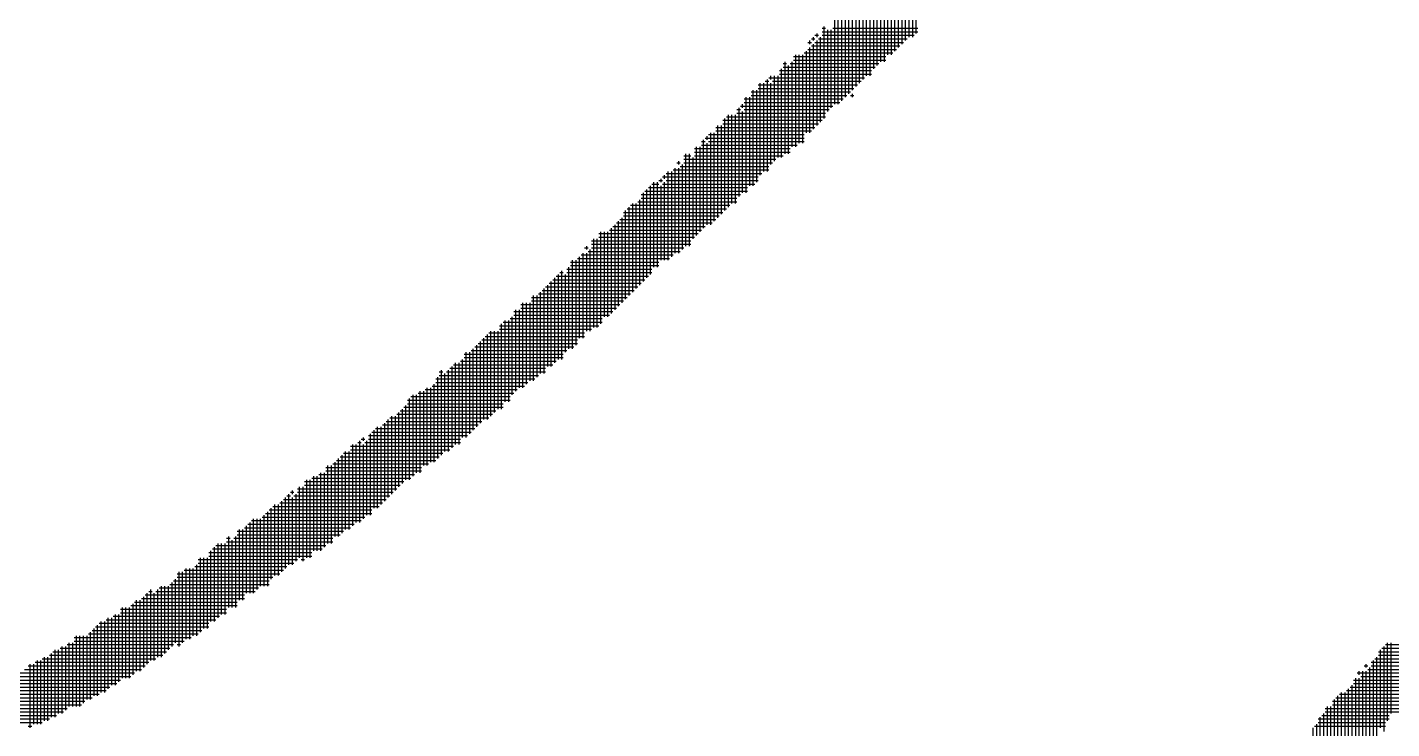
# Model space of a CAD drawing. Header units: feet. Extents: x 0 to 504600, y 0 to 356400.
# Drawn here: x 341419 to 343216, y 16870 to 17794 of the extents above; entities that cross this region are included whole.
import ezdxf

# ---------------------------------------------------------------- set-up
doc = ezdxf.new("R2010")
doc.units = ezdxf.units.FT
doc.header["$LTSCALE"] = 600
doc.header["$MEASUREMENT"] = 0
doc.layers.add('CX-COMM', color=3, linetype='CONTINUOUS')

msp = doc.modelspace()

# ---------------------------------------------------------------- linework, layer by layer
at = {"layer": 'CX-COMM'}
for p, q in [((342584.5, 17916.6), (342584.5, 17781.3)), ((342589.2, 17916.6), (342589.2, 17786)), ((342570.5, 17893.3), (342570.5, 17772)), ((342575.2, 17902.6), (342575.2, 17776.6)), ((342579.9, 17907.3), (342579.9, 17781.3)), ((342551.9, 17879.3), (342551.9, 17758)), ((342556.5, 17879.3), (342556.5, 17758)), ((342561.2, 17888.6), (342561.2, 17762.6)), ((342565.9, 17888.6), (342565.9, 17767.3)), ((342533.2, 17860.6), (342533.2, 17739.3)), ((342537.9, 17865.3), (342537.9, 17744)), ((342542.5, 17860.6), (342542.5, 17748.7)), ((342547.2, 17865.3), (342547.2, 17748.7)), ((342514.6, 17837.3), (342514.6, 17720.7)), ((342519.2, 17842), (342519.2, 17725.3)), ((342523.9, 17842), (342523.9, 17730)), ((342528.6, 17846.6), (342528.6, 17730)), ((342495.9, 17823.3), (342495.9, 17702)), ((342500.6, 17832.6), (342500.6, 17706.7)), ((342505.2, 17828), (342505.2, 17711.3)), ((342509.9, 17832.6), (342509.9, 17716)), ((342481.9, 17804.6), (342481.9, 17692.7)), ((342486.6, 17814), (342486.6, 17692.7)), ((342491.2, 17818.6), (342491.2, 17697.3)), ((342456.2, 17783.6), (342460.9, 17783.6)), ((342458.6, 17786), (342458.6, 17781.3)), ((342465.6, 17793), (342470.2, 17793)), ((342465.6, 17788.3), (342591.5, 17788.3)), ((342465.6, 17783.6), (342586.9, 17783.6)), ((342467.9, 17795.3), (342467.9, 17674)), ((342472.6, 17790.6), (342472.6, 17683.3)), ((342477.2, 17790.6), (342477.2, 17688)), ((342479.6, 17793), (342591.5, 17793)), ((342446.9, 17774.3), (342451.6, 17774.3)), ((342446.9, 17765), (342563.5, 17765)), ((342449.2, 17776.6), (342449.2, 17772)), ((342449.2, 17767.3), (342449.2, 17655.3)), ((342451.6, 17779), (342456.2, 17779)), ((342451.6, 17769.6), (342568.2, 17769.6)), ((342453.9, 17781.3), (342453.9, 17776.6)), ((342453.9, 17772), (342453.9, 17660)), ((342456.2, 17774.3), (342572.9, 17774.3)), ((342458.6, 17776.6), (342458.6, 17664.7)), ((342460.9, 17779), (342577.5, 17779)), ((342463.2, 17781.3), (342463.2, 17669.3)), ((342416.6, 17748.7), (342416.6, 17627.3)), ((342425.9, 17748.7), (342425.9, 17636.7)), ((342428.2, 17755.6), (342549.5, 17755.6)), ((342428.2, 17751), (342549.5, 17751)), ((342430.6, 17758), (342430.6, 17636.7)), ((342435.2, 17758), (342435.2, 17641.3)), ((342439.9, 17758), (342439.9, 17641.3)), ((342442.2, 17760.3), (342558.9, 17760.3)), ((342444.6, 17762.6), (342444.6, 17655.3)), ((342397.9, 17730), (342397.9, 17725.3)), ((342402.6, 17730), (342402.6, 17618)), ((342407.2, 17730), (342407.2, 17622.7)), ((342409.6, 17737), (342530.9, 17737)), ((342409.6, 17732.3), (342530.9, 17732.3)), ((342411.9, 17739.3), (342411.9, 17622.7)), ((342414.2, 17746.3), (342418.9, 17746.3)), ((342414.2, 17741.7), (342535.5, 17741.7)), ((342421.2, 17744), (342421.2, 17627.3)), ((342423.6, 17746.3), (342540.2, 17746.3)), ((342374.6, 17711.3), (342374.6, 17585.4)), ((342379.3, 17711.3), (342379.3, 17590)), ((342381.6, 17718.3), (342512.2, 17718.3)), ((342381.6, 17713.7), (342507.6, 17713.7)), ((342383.9, 17720.7), (342383.9, 17599.4)), ((342388.6, 17720.7), (342388.6, 17604)), ((342390.9, 17723), (342395.6, 17723)), ((342393.2, 17725.3), (342393.2, 17604)), ((342395.6, 17727.7), (342521.6, 17727.7)), ((342397.9, 17720.7), (342397.9, 17613.3)), ((342400.2, 17723), (342516.9, 17723)), ((342362.9, 17699.7), (342493.6, 17699.7)), ((342362.9, 17695), (342488.9, 17695)), ((342365.3, 17702), (342365.3, 17576)), ((342369.9, 17702), (342369.9, 17585.4)), ((342372.3, 17709), (342502.9, 17709)), ((342372.3, 17704.3), (342498.2, 17704.3)), ((342502.9, 17704.3), (342507.6, 17704.3)), ((342505.2, 17706.7), (342505.2, 17702)), ((342339.6, 17676.3), (342470.2, 17676.3)), ((342341.9, 17678.7), (342341.9, 17557.4)), ((342346.6, 17678.7), (342346.6, 17562)), ((342351.3, 17678.7), (342351.3, 17562)), ((342353.6, 17685.7), (342358.3, 17685.7)), ((342353.6, 17681), (342470.2, 17681)), ((342355.9, 17688), (342355.9, 17571.4)), ((342358.3, 17690.3), (342479.6, 17690.3)), ((342360.6, 17692.7), (342360.6, 17688)), ((342360.6, 17683.3), (342360.6, 17576)), ((342362.9, 17685.7), (342474.9, 17685.7)), ((342325.6, 17662.3), (342456.2, 17662.3)), ((342325.6, 17657.7), (342451.6, 17657.7)), ((342327.9, 17664.7), (342327.9, 17543.4)), ((342332.6, 17664.7), (342332.6, 17548)), ((342334.9, 17671.7), (342465.6, 17671.7)), ((342334.9, 17667), (342460.9, 17667)), ((342337.3, 17674), (342337.3, 17552.7)), ((342306.9, 17643.7), (342311.6, 17643.7)), ((342309.3, 17646), (342309.3, 17529.4)), ((342311.6, 17648.3), (342442.2, 17648.3)), ((342313.9, 17650.7), (342313.9, 17646)), ((342313.9, 17641.3), (342313.9, 17534)), ((342316.3, 17653), (342442.2, 17653)), ((342316.3, 17643.7), (342442.2, 17643.7)), ((342318.6, 17655.3), (342318.6, 17534)), ((342323.3, 17655.3), (342323.3, 17538.7)), ((342283.6, 17625), (342292.9, 17625)), ((342285.9, 17627.3), (342285.9, 17506)), ((342290.6, 17627.3), (342290.6, 17506)), ((342295.3, 17622.7), (342295.3, 17515.4)), ((342297.6, 17634.3), (342423.6, 17634.3)), ((342297.6, 17629.7), (342423.6, 17629.7)), ((342297.6, 17625), (342414.2, 17625)), ((342299.9, 17636.7), (342299.9, 17520)), ((342304.6, 17636.7), (342304.6, 17524.7)), ((342306.9, 17639), (342432.9, 17639)), ((342262.6, 17604), (342262.6, 17487.4)), ((342267.3, 17604), (342267.3, 17492)), ((342269.6, 17606.3), (342395.6, 17606.3)), ((342271.9, 17608.7), (342271.9, 17496.7)), ((342274.3, 17615.7), (342278.9, 17615.7)), ((342276.6, 17618), (342276.6, 17613.3)), ((342276.6, 17608.7), (342276.6, 17496.7)), ((342278.9, 17611), (342395.6, 17611)), ((342281.3, 17613.3), (342281.3, 17501.4)), ((342283.6, 17620.3), (342404.9, 17620.3)), ((342283.6, 17615.7), (342400.2, 17615.7)), ((342239.3, 17585.4), (342239.3, 17468.7)), ((342241.6, 17587.7), (342250.9, 17587.7)), ((342243.9, 17590), (342243.9, 17478)), ((342248.6, 17590), (342248.6, 17478)), ((342250.9, 17592.4), (342255.6, 17592.4)), ((342253.3, 17594.7), (342253.3, 17590)), ((342253.3, 17585.4), (342253.3, 17487.4)), ((342255.6, 17597), (342381.6, 17597)), ((342255.6, 17587.7), (342376.9, 17587.7)), ((342257.9, 17599.4), (342257.9, 17594.7)), ((342257.9, 17590), (342257.9, 17487.4)), ((342260.3, 17601.7), (342386.2, 17601.7)), ((342260.3, 17592.4), (342381.6, 17592.4)), ((342227.6, 17573.7), (342358.3, 17573.7)), ((342227.6, 17569), (342353.6, 17569)), ((342230, 17576), (342230, 17459.4)), ((342232.3, 17578.4), (342367.6, 17578.4)), ((342234.6, 17580.7), (342234.6, 17464)), ((342237, 17583), (342367.6, 17583)), ((342204.3, 17550.4), (342334.9, 17550.4)), ((342206.6, 17552.7), (342206.6, 17436.1)), ((342209, 17555), (342339.6, 17555)), ((342211.3, 17557.4), (342211.3, 17440.7)), ((342213.6, 17559.7), (342344.3, 17559.7)), ((342216, 17562), (342216, 17445.4)), ((342220.6, 17562), (342220.6, 17450.1)), ((342223, 17564.4), (342353.6, 17564.4)), ((342225.3, 17566.7), (342225.3, 17454.7)), ((342190.3, 17531.7), (342311.6, 17531.7)), ((342192.6, 17534), (342192.6, 17422.1)), ((342195, 17536.4), (342320.9, 17536.4)), ((342197.3, 17538.7), (342197.3, 17426.7)), ((342199.6, 17541), (342325.6, 17541)), ((342202, 17543.4), (342202, 17431.4)), ((342204.3, 17545.7), (342330.3, 17545.7)), ((342164.6, 17515.4), (342164.6, 17398.7)), ((342169.3, 17515.4), (342169.3, 17398.7)), ((342171.6, 17522.4), (342302.3, 17522.4)), ((342171.6, 17517.7), (342297.6, 17517.7)), ((342174, 17524.7), (342174, 17403.4)), ((342178.6, 17524.7), (342178.6, 17412.7)), ((342183.3, 17524.7), (342183.3, 17412.7)), ((342185.6, 17527), (342306.9, 17527)), ((342188, 17529.4), (342188, 17417.4)), ((342150.6, 17496.7), (342150.6, 17384.7)), ((342153, 17503.7), (342157.6, 17503.7)), ((342155.3, 17506), (342155.3, 17501.4)), ((342155.3, 17496.7), (342155.3, 17394.1)), ((342157.6, 17499), (342278.9, 17499)), ((342160, 17501.4), (342160, 17394.1)), ((342162.3, 17513), (342292.9, 17513)), ((342162.3, 17508.4), (342292.9, 17508.4)), ((342162.3, 17503.7), (342283.6, 17503.7)), ((342132, 17478), (342132, 17370.7)), ((342134.3, 17485), (342250.9, 17485)), ((342134.3, 17480.4), (342250.9, 17480.4)), ((342136.6, 17487.4), (342136.6, 17370.7)), ((342141.3, 17487.4), (342141.3, 17375.4)), ((342143.6, 17489.7), (342264.9, 17489.7)), ((342146, 17492), (342146, 17384.7)), ((342148.3, 17494.4), (342269.6, 17494.4)), ((342111, 17461.7), (342232.3, 17461.7)), ((342113.3, 17464), (342113.3, 17352.1)), ((342115.6, 17466.4), (342237, 17466.4)), ((342118, 17468.7), (342118, 17356.7)), ((342120.3, 17471), (342125, 17471)), ((342122.6, 17473.4), (342122.6, 17356.7)), ((342127.3, 17468.7), (342127.3, 17366.1)), ((342129.6, 17475.7), (342241.6, 17475.7)), ((342129.6, 17471), (342241.6, 17471)), ((342092.3, 17443.1), (342213.6, 17443.1)), ((342094.6, 17445.4), (342094.6, 17338.1)), ((342097, 17447.7), (342218.3, 17447.7)), ((342099.3, 17450.1), (342099.3, 17338.1)), ((342101.6, 17452.4), (342223, 17452.4)), ((342104, 17454.7), (342104, 17347.4)), ((342106.3, 17457.1), (342227.6, 17457.1)), ((342108.6, 17459.4), (342108.6, 17347.4)), ((342069, 17429.1), (342199.6, 17429.1)), ((342069, 17424.4), (342195, 17424.4)), ((342071.3, 17431.4), (342071.3, 17319.4)), ((342076, 17431.4), (342076, 17324.1)), ((342080.7, 17431.4), (342080.7, 17328.7)), ((342083, 17438.4), (342209, 17438.4)), ((342083, 17433.7), (342204.3, 17433.7)), ((342085.3, 17440.7), (342085.3, 17328.7)), ((342090, 17440.7), (342090, 17333.4)), ((342045.7, 17405.7), (342176.3, 17405.7)), ((342048, 17408.1), (342048, 17300.8)), ((342052.7, 17408.1), (342052.7, 17300.8)), ((342055, 17410.4), (342176.3, 17410.4)), ((342057.3, 17412.7), (342057.3, 17310.1)), ((342059.7, 17419.7), (342190.3, 17419.7)), ((342059.7, 17415.1), (342185.6, 17415.1)), ((342062, 17422.1), (342062, 17314.7)), ((342066.7, 17422.1), (342066.7, 17319.4)), ((342024.7, 17389.4), (342024.7, 17277.4)), ((342027, 17391.7), (342153, 17391.7)), ((342029.3, 17394.1), (342029.3, 17282.1)), ((342034, 17394.1), (342034, 17286.8)), ((342038.7, 17394.1), (342038.7, 17291.4)), ((342041, 17401.1), (342171.6, 17401.1)), ((342041, 17396.4), (342162.3, 17396.4)), ((342043.3, 17403.4), (342043.3, 17291.4)), ((342006, 17370.7), (342006, 17263.4)), ((342008.3, 17373.1), (342139, 17373.1)), ((342010.7, 17375.4), (342010.7, 17268.1)), ((342013, 17377.7), (342143.6, 17377.7)), ((342015.3, 17380.1), (342015.3, 17272.8)), ((342017.7, 17382.4), (342143.6, 17382.4)), ((342020, 17384.7), (342020, 17277.4)), ((342022.3, 17387.1), (342153, 17387.1)), ((341982.7, 17352.1), (341982.7, 17244.8)), ((341987.3, 17352.1), (341987.3, 17244.8)), ((341989.7, 17354.4), (342115.6, 17354.4)), ((341992, 17356.7), (341992, 17254.1)), ((341994.3, 17363.7), (342125, 17363.7)), ((341994.3, 17359.1), (342125, 17359.1)), ((341996.7, 17366.1), (341996.7, 17254.1)), ((342001.3, 17366.1), (342001.3, 17258.8)), ((342003.7, 17368.4), (342129.6, 17368.4)), ((341961.7, 17340.4), (341966.3, 17340.4)), ((341961.7, 17335.7), (342092.3, 17335.7)), ((341964, 17342.7), (341964, 17230.8)), ((341968.7, 17338.1), (341968.7, 17235.4)), ((341971, 17340.4), (342101.6, 17340.4)), ((341973.3, 17342.7), (341973.3, 17235.4)), ((341975.7, 17345.1), (342101.6, 17345.1)), ((341978, 17347.4), (341978, 17240.1)), ((341980.3, 17349.7), (342111, 17349.7)), ((341943, 17317.1), (342064.3, 17317.1)), ((341945.4, 17319.4), (341945.4, 17216.8)), ((341950, 17319.4), (341950, 17221.4)), ((341952.3, 17321.7), (342073.7, 17321.7)), ((341954.7, 17324.1), (341954.7, 17221.4)), ((341957, 17331.1), (342087.7, 17331.1)), ((341957, 17326.4), (342078.3, 17326.4)), ((341959.3, 17333.4), (341959.3, 17226.1)), ((341919.7, 17303.1), (342055, 17303.1)), ((341919.7, 17298.4), (342045.7, 17298.4)), ((341922, 17305.4), (341922, 17198.1)), ((341924.4, 17307.8), (342055, 17307.8)), ((341926.7, 17310.1), (341926.7, 17202.8)), ((341931.4, 17310.1), (341931.4, 17207.4)), ((341933.7, 17312.4), (342059.7, 17312.4)), ((341936, 17314.7), (341936, 17207.4)), ((341940.7, 17314.7), (341940.7, 17216.8)), ((341898.7, 17282.1), (341898.7, 17179.4)), ((341903.4, 17282.1), (341903.4, 17184.1)), ((341905.7, 17284.4), (342031.7, 17284.4)), ((341908, 17286.8), (341908, 17188.8)), ((341910.4, 17289.1), (342036.3, 17289.1)), ((341912.7, 17291.4), (341912.7, 17193.4)), ((341915, 17293.8), (342045.7, 17293.8)), ((341917.4, 17296.1), (341917.4, 17198.1)), ((341875.4, 17263.4), (341875.4, 17160.8)), ((341877.7, 17265.8), (342008.3, 17265.8)), ((341880, 17268.1), (341880, 17160.8)), ((341884.7, 17268.1), (341884.7, 17165.5)), ((341887, 17270.4), (342013, 17270.4)), ((341889.4, 17272.8), (341889.4, 17170.1)), ((341891.7, 17275.1), (342017.7, 17275.1)), ((341894, 17277.4), (341894, 17174.8)), ((341896.4, 17279.8), (342027, 17279.8)), ((341847.4, 17244.8), (341847.4, 17137.5)), ((341852, 17244.8), (341852, 17142.1)), ((341854.4, 17247.1), (341859, 17247.1)), ((341856.7, 17249.4), (341856.7, 17142.1)), ((341859, 17251.8), (341863.7, 17251.8)), ((341861.4, 17254.1), (341861.4, 17249.4)), ((341861.4, 17244.8), (341861.4, 17146.8)), ((341863.7, 17247.1), (341989.7, 17247.1)), ((341866, 17249.4), (341866, 17151.5)), ((341868.4, 17256.4), (341999, 17256.4)), ((341868.4, 17251.8), (341989.7, 17251.8)), ((341870.7, 17258.8), (341870.7, 17151.5)), ((341873, 17261.1), (342003.7, 17261.1)), ((341828.7, 17226.1), (341828.7, 17123.5)), ((341831, 17228.4), (341961.7, 17228.4)), ((341833.4, 17230.8), (341833.4, 17128.1)), ((341835.7, 17233.1), (341966.3, 17233.1)), ((341838, 17235.4), (341838, 17132.8)), ((341842.7, 17235.4), (341842.7, 17132.8)), ((341845, 17242.4), (341980.3, 17242.4)), ((341845, 17237.8), (341975.7, 17237.8)), ((341812.4, 17214.4), (341938.4, 17214.4)), ((341812.4, 17209.8), (341938.4, 17209.8)), ((341814.7, 17216.8), (341814.7, 17114.1)), ((341819.4, 17216.8), (341819.4, 17114.1)), ((341821.7, 17219.1), (341947.7, 17219.1)), ((341824, 17221.4), (341824, 17123.5)), ((341826.4, 17223.8), (341957, 17223.8)), ((341784.4, 17195.8), (341915, 17195.8)), ((341784.4, 17191.1), (341910.4, 17191.1)), ((341786.7, 17198.1), (341786.7, 17095.5)), ((341791.4, 17198.1), (341791.4, 17095.5)), ((341793.7, 17200.4), (341924.4, 17200.4)), ((341796.1, 17202.8), (341796.1, 17104.8)), ((341800.7, 17202.8), (341800.7, 17104.8)), ((341803, 17205.1), (341929, 17205.1)), ((341805.4, 17207.4), (341805.4, 17104.8)), ((341810, 17207.4), (341810, 17109.5)), ((341756.4, 17172.4), (341891.7, 17172.4)), ((341758.7, 17174.8), (341758.7, 17081.5)), ((341761.1, 17177.1), (341765.7, 17177.1)), ((341763.4, 17179.4), (341763.4, 17086.1)), ((341765.7, 17181.8), (341770.4, 17181.8)), ((341768.1, 17184.1), (341768.1, 17179.4)), ((341768.1, 17174.8), (341768.1, 17086.1)), ((341770.4, 17177.1), (341896.4, 17177.1)), ((341772.7, 17179.4), (341772.7, 17090.8)), ((341775.1, 17186.4), (341905.7, 17186.4)), ((341775.1, 17181.8), (341901, 17181.8)), ((341777.4, 17188.8), (341777.4, 17095.5)), ((341782.1, 17188.8), (341782.1, 17090.8)), ((341735.4, 17156.1), (341735.4, 17058.1)), ((341737.7, 17158.5), (341873, 17158.5)), ((341740.1, 17160.8), (341740.1, 17067.5)), ((341742.4, 17163.1), (341882.4, 17163.1)), ((341744.7, 17165.5), (341744.7, 17072.1)), ((341749.4, 17165.5), (341749.4, 17072.1)), ((341751.7, 17167.8), (341887, 17167.8)), ((341754.1, 17170.1), (341754.1, 17076.8)), ((341707.4, 17137.5), (341707.4, 17048.8)), ((341709.7, 17139.8), (341849.7, 17139.8)), ((341712.1, 17142.1), (341712.1, 17048.8)), ((341714.4, 17144.5), (341859, 17144.5)), ((341716.7, 17146.8), (341716.7, 17048.8)), ((341721.4, 17146.8), (341721.4, 17053.5)), ((341726.1, 17146.8), (341726.1, 17058.1)), ((341728.4, 17149.1), (341863.7, 17149.1)), ((341730.7, 17151.5), (341730.7, 17058.1)), ((341733.1, 17153.8), (341873, 17153.8)), ((341681.7, 17121.1), (341686.4, 17121.1)), ((341684.1, 17123.5), (341684.1, 17030.1)), ((341688.7, 17118.8), (341688.7, 17030.1)), ((341691.1, 17121.1), (341821.7, 17121.1)), ((341693.4, 17123.5), (341693.4, 17030.1)), ((341695.7, 17130.5), (341835.7, 17130.5)), ((341695.7, 17125.8), (341831, 17125.8)), ((341698.1, 17132.8), (341698.1, 17039.5)), ((341702.7, 17132.8), (341702.7, 17039.5)), ((341705.1, 17135.1), (341845, 17135.1)), ((341658.4, 17102.5), (341793.7, 17102.5)), ((341660.7, 17104.8), (341660.7, 17011.5)), ((341663.1, 17107.1), (341807.7, 17107.1)), ((341665.4, 17109.5), (341665.4, 17011.5)), ((341667.7, 17111.8), (341812.4, 17111.8)), ((341670.1, 17114.1), (341670.1, 17016.2)), ((341674.7, 17114.1), (341674.7, 17020.8)), ((341679.4, 17114.1), (341679.4, 17020.8)), ((341681.7, 17116.5), (341821.7, 17116.5)), ((341639.8, 17083.8), (341761.1, 17083.8)), ((341642.1, 17086.1), (341642.1, 16992.8)), ((341644.4, 17093.1), (341775.1, 17093.1)), ((341644.4, 17088.5), (341770.4, 17088.5)), ((341646.8, 17095.5), (341646.8, 16997.5)), ((341651.4, 17095.5), (341651.4, 17002.2)), ((341656.1, 17095.5), (341656.1, 17002.2)), ((341658.4, 17097.8), (341793.7, 17097.8)), ((341779.7, 17093.1), (341784.4, 17093.1)), ((341611.8, 17065.1), (341737.7, 17065.1)), ((341614.1, 17067.5), (341614.1, 16983.5)), ((341616.4, 17074.5), (341751.7, 17074.5)), ((341616.4, 17069.8), (341742.4, 17069.8)), ((341618.8, 17076.8), (341618.8, 16978.8)), ((341623.4, 17076.8), (341623.4, 16983.5)), ((341625.8, 17079.1), (341756.4, 17079.1)), ((341628.1, 17081.5), (341628.1, 16988.2)), ((341632.8, 17081.5), (341632.8, 16988.2)), ((341637.4, 17081.5), (341637.4, 16992.8)), ((341574.4, 17046.5), (341705.1, 17046.5)), ((341576.8, 17048.8), (341576.8, 16955.5)), ((341579.1, 17051.1), (341583.8, 17051.1)), ((341581.4, 17053.5), (341581.4, 16960.2)), ((341586.1, 17048.8), (341586.1, 16960.2)), ((341588.4, 17051.1), (341719.1, 17051.1)), ((341590.8, 17053.5), (341590.8, 16964.8)), ((341593.1, 17055.8), (341723.7, 17055.8)), ((341595.4, 17058.1), (341595.4, 16964.8)), ((341600.1, 17058.1), (341600.1, 16969.5)), ((341604.8, 17058.1), (341604.8, 16974.2)), ((341607.1, 17060.5), (341737.7, 17060.5)), ((341609.4, 17062.8), (341609.4, 16978.8)), ((341544.1, 17030.1), (341544.1, 16936.8)), ((341548.8, 17030.1), (341548.8, 16936.8)), ((341553.4, 17030.1), (341553.4, 16936.8)), ((341555.8, 17032.5), (341695.7, 17032.5)), ((341558.1, 17034.8), (341558.1, 16941.5)), ((341560.4, 17037.1), (341695.7, 17037.1)), ((341562.8, 17039.5), (341562.8, 16946.2)), ((341567.4, 17039.5), (341567.4, 16946.2)), ((341569.8, 17041.8), (341705.1, 17041.8)), ((341572.1, 17044.1), (341572.1, 16950.8)), ((341516.1, 17011.5), (341516.1, 16918.2)), ((341520.8, 17011.5), (341520.8, 16918.2)), ((341523.1, 17013.8), (341667.7, 17013.8)), ((341525.4, 17016.2), (341525.4, 16922.8)), ((341530.1, 17016.2), (341530.1, 16927.5)), ((341532.4, 17018.5), (341672.4, 17018.5)), ((341534.8, 17020.8), (341534.8, 16927.5)), ((341539.4, 17020.8), (341539.4, 16932.2)), ((341541.8, 17027.8), (341681.7, 17027.8)), ((341541.8, 17023.1), (341681.7, 17023.1)), ((341483.5, 16992.8), (341483.5, 16899.5)), ((341488.1, 16992.8), (341488.1, 16899.5)), ((341492.8, 16992.8), (341492.8, 16904.2)), ((341497.5, 16992.8), (341497.5, 16908.8)), ((341499.8, 16995.2), (341644.4, 16995.2)), ((341502.1, 16997.5), (341502.1, 16908.8)), ((341504.5, 16999.8), (341649.1, 16999.8)), ((341506.8, 17002.2), (341506.8, 16913.5)), ((341509.1, 17004.5), (341658.4, 17004.5)), ((341511.4, 17006.8), (341511.4, 16913.5)), ((341513.8, 17009.2), (341658.4, 17009.2)), ((341462.5, 16976.5), (341607.1, 16976.5)), ((341464.8, 16978.8), (341464.8, 16890.2)), ((341469.5, 16978.8), (341469.5, 16894.8)), ((341471.8, 16981.2), (341611.8, 16981.2)), ((341474.1, 16983.5), (341474.1, 16899.5)), ((341478.8, 16983.5), (341478.8, 16899.5)), ((341481.1, 16990.5), (341635.1, 16990.5)), ((341481.1, 16985.8), (341625.8, 16985.8)), ((341616.4, 16981.2), (341621.1, 16981.2)), ((343202.7, 16976.5), (343305.4, 16976.5)), ((343205.1, 16978.8), (343205.1, 16866.9)), ((343207.4, 16981.2), (343314.7, 16981.2)), ((343209.7, 16983.5), (343209.7, 16880.8)), ((343214.4, 16983.5), (343214.4, 16890.2)), ((341429.8, 16957.8), (341579.1, 16957.8)), ((341432.1, 16960.2), (341432.1, 16876.2)), ((341436.8, 16960.2), (341436.8, 16876.2)), ((341439.1, 16962.5), (341588.4, 16962.5)), ((341441.5, 16964.8), (341441.5, 16880.8)), ((341446.1, 16964.8), (341446.1, 16880.8)), ((341448.5, 16967.2), (341597.8, 16967.2)), ((341450.8, 16969.5), (341450.8, 16885.5)), ((341453.1, 16971.8), (341602.4, 16971.8)), ((341455.5, 16974.2), (341455.5, 16885.5)), ((341460.1, 16974.2), (341460.1, 16890.2)), ((343188.7, 16957.8), (343291.4, 16957.8)), ((343191.1, 16960.2), (343191.1, 16852.9)), ((343193.4, 16962.5), (343291.4, 16962.5)), ((343195.7, 16964.8), (343195.7, 16857.5)), ((343198.1, 16971.8), (343300.7, 16971.8)), ((343198.1, 16967.2), (343296, 16967.2)), ((343200.4, 16974.2), (343200.4, 16871.5)), ((341392.5, 16939.2), (341555.8, 16939.2)), ((341401.8, 16943.8), (341560.4, 16943.8)), ((341415.8, 16948.5), (341569.8, 16948.5)), ((341420.5, 16953.2), (341574.4, 16953.2)), ((341422.8, 16955.5), (341422.8, 16871.5)), ((341427.5, 16955.5), (341427.5, 16876.2)), ((343170.1, 16943.8), (343272.7, 16943.8)), ((343172.4, 16946.2), (343172.4, 16941.5)), ((343174.7, 16939.2), (343272.7, 16939.2)), ((343177.1, 16946.2), (343177.1, 16834.2)), ((343179.4, 16953.2), (343184.1, 16953.2)), ((343181.7, 16955.5), (343181.7, 16950.8)), ((343181.7, 16946.2), (343181.7, 16838.9)), ((343184.1, 16948.5), (343282, 16948.5)), ((343186.4, 16950.8), (343186.4, 16848.2)), ((343188.7, 16953.2), (343272.7, 16953.2)), ((341359.8, 16925.2), (341527.8, 16925.2)), ((341369.1, 16929.8), (341537.1, 16929.8)), ((341378.5, 16934.5), (341541.8, 16934.5)), ((343158.4, 16922.8), (343158.4, 16810.9)), ((343160.7, 16925.2), (343258.7, 16925.2)), ((343163.1, 16927.5), (343163.1, 16820.2)), ((343165.4, 16934.5), (343254.1, 16934.5)), ((343165.4, 16929.8), (343263.4, 16929.8)), ((343167.7, 16936.8), (343167.7, 16824.9)), ((343172.4, 16936.8), (343172.4, 16829.5)), ((341313.2, 16906.5), (341495.1, 16906.5)), ((341327.2, 16911.2), (341504.5, 16911.2)), ((341336.5, 16915.8), (341513.8, 16915.8)), ((341355.2, 16920.5), (341523.1, 16920.5)), ((343137.4, 16906.5), (343230.7, 16906.5)), ((343139.7, 16908.8), (343139.7, 16787.5)), ((343142.1, 16911.2), (343235.4, 16911.2)), ((343144.4, 16913.5), (343144.4, 16796.9)), ((343146.7, 16915.8), (343240.1, 16915.8)), ((343149.1, 16918.2), (343149.1, 16801.5)), ((343153.7, 16918.2), (343153.7, 16806.2)), ((343156.1, 16920.5), (343254.1, 16920.5)), ((341257.2, 16887.8), (341457.8, 16887.8)), ((341275.8, 16892.5), (341467.1, 16892.5)), ((341289.8, 16897.2), (341471.8, 16897.2)), ((341308.5, 16901.8), (341490.5, 16901.8)), ((343121.1, 16885.5), (343121.1, 16778.2)), ((343123.4, 16887.8), (343212.1, 16887.8)), ((343125.7, 16890.2), (343125.7, 16778.2)), ((343128.1, 16897.2), (343230.7, 16897.2)), ((343128.1, 16892.5), (343230.7, 16892.5)), ((343130.4, 16899.5), (343130.4, 16782.9)), ((343135.1, 16899.5), (343135.1, 16787.5)), ((343137.4, 16901.8), (343235.4, 16901.8)), ((341187.2, 16878.5), (341439.1, 16878.5)), ((341247.8, 16883.2), (341448.5, 16883.2)), ((341420.5, 16873.9), (341425.1, 16873.9)), ((343111.8, 16871.5), (343111.8, 16768.9)), ((343114.1, 16873.9), (343207.4, 16873.9)), ((343116.4, 16876.2), (343116.4, 16764.2)), ((343118.7, 16883.2), (343212.1, 16883.2)), ((343118.7, 16878.5), (343207.4, 16878.5))]:
    msp.add_line(p, q, dxfattribs=at)

doc.saveas('drawing.dxf')
